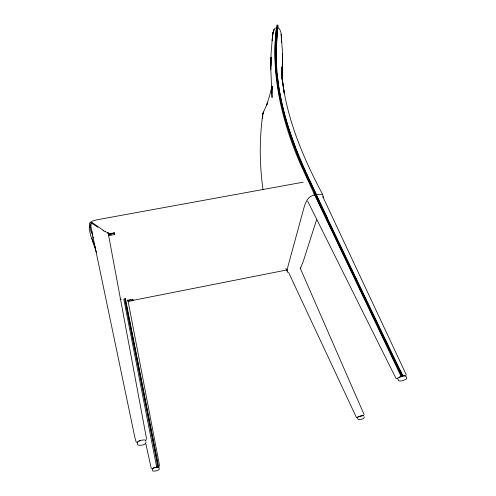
<?xml version="1.0" encoding="UTF-8"?>
<svg xmlns="http://www.w3.org/2000/svg" width="496" height="496" viewBox="0 0 496 496"><rect width="100%" height="100%" fill="white"/><g stroke="black" fill="none" stroke-linecap="round" stroke-linejoin="round"><path stroke-width="0.74" d="M271.808 86.329L271.746 93.093L271.975 86.223M271.851 86.323L272.062 97.588L270.816 69.769L271.064 53.58L272.682 33.902L274.034 29.593L275.323 27.894M278.771 28.105C282.15 32.004 281.226 37.529 281.573 42.253L281.164 34.255L282.59 53.438L281.97 78.666M282.59 53.438L282.317 69.843M270.816 69.769L271.058 57.207L270.897 65.925M281.97 77.109L282.075 72.602L282.187 79.248M108.934 235.637L114.768 234.509L114.086 232.754M271.907 86.267L271.721 90.111L272.044 86.31M146.667 439.481L108.14 232.891M262.793 113.702L262.434 118.284L262.899 113.342L263.68 112.003L262.793 113.702L267.766 102.356L266.389 105.834L269.75 95.269L271.634 87.37M276.886 25.091C268.919 83.867 288.963 141.713 314.985 193.552M272.186 40.449L272.521 36.822M272.657 35.377L272.794 33.926M272.211 40.374L272.533 37.343M272.701 35.824L273.104 32.029M90.886 227.875L90.576 226.281M323.082 197.662L323.268 196.416L322.71 194.81L321.222 194.258L316.126 194.717M127.881 301.518C133.567 301.103 135.594 298.245 128.117 300.297M364.281 416.938C364.696 419.256 359.972 419.56 358.18 419.467L357.176 417.359L359.358 416.367A3.218 0.459 -16.1 0 1 362.551 415.561L363.593 415.58L363.115 416.032M262.899 113.342C259.315 138.576 259.451 164.387 263.01 189.627M156.637 466.91L123.82 299.169M402.74 375.937L397.488 378.175L398.728 380.872C401.394 381.492 404.302 380.165 406.639 378.882L406.782 377.989L405.647 375.894L404.463 375.745A4.117 0.719 -16.9 0 0 403.279 375.931M145.991 440.491L145.626 441.13M316.529 219.945L303.434 260.822L300.322 268.553M146.091 442.079C145.998 445.296 140.194 445.619 137.745 445.048L137.113 442.209L138.911 441.049A4.166 0.701 -13.4 0 1 143.226 439.989L145.309 439.909L145.557 440.411M90.477 227.007L91.028 225.612M158.205 466.575L157.716 462.092L125.389 298.549M157.387 466.711L156.928 462.222L124.645 298.542M132.816 299.249L133.064 300.334M152.185 468.72L153.648 467.914A3.255 0.428 -13.8 0 1 157.015 467.071L158.881 467.04L159.284 469.315C157.703 470.785 154.802 471.436 152.7 470.971L152.47 468.819M91.884 223.051L90.979 223.894L90.787 226.461L92.12 232.45M156.668 467.046L152.973 468.218M315.964 194.668L315.964 193.347C297.476 155.632 281.207 115.965 277.146 73.786M401.245 376.514L401.847 376.34M91.543 221.359L96.255 219.92L303.217 182.175M313.466 193.992L314.135 193.62M90.57 222.791L91.041 222.568M357.765 417.049L363.072 415.567M399.119 377.245L400.433 376.737A4.117 0.719 -16.9 0 1 401.878 376.278M139.066 441.056L140.343 440.646M127.429 300.719L130.516 299.913M111.842 233.777L114.365 233.027L109.548 234.323M402.442 376.173L403.019 376.042M401.357 376.65L401.909 376.52M157.35 467.052L156.469 467.201L158.683 467.089A3.546 0.465 -13.8 0 1 158.565 467.282M131.477 300.663L286.948 269.942M108.636 234.509L111.681 233.951M120.131 299.156L121.247 299.324M403.651 375.912L405.406 375.968M114.347 232.996L109.126 233.579L107.378 232.934M156.916 467.127L157.418 467.158M314.414 193.663L401.611 376.197M357.139 417.533L357.486 417.582M106.981 232.512L108.81 233.033M356.531 417.731L289.044 273.445M396.713 378.789L396.019 378.386L393.929 374.3L307.656 201.134M288.846 272.763L287.779 272.378L287.221 271.343L287.816 266.898L303.037 211.116C304.773 204.78 306.671 196.342 314.352 195.095C315.716 194.773 312.759 192.144 312.982 191.171C308.754 182.094 304.519 173.017 300.378 163.903C281.728 121.39 270.487 73.135 276.483 27.323M397.358 378.473L397.718 378.609M137.361 442.147L137.745 442.314M137.113 442.209L137.51 442.389M105.226 231.533L106.398 232.184M103.05 230.497L105.295 231.787M136.251 442.271L134.788 437.069L91.772 231.217M103.435 230.38L91.438 222.053L90.408 222.196L89.454 223.485L89.299 229.276L90.756 235.823L96.466 252.52M97.954 227.304L91.444 223.033C88.3 225.934 91.016 231.75 92.746 235.054M92.498 236.914L93.608 237.869M114.768 234.509L114.309 233.473M151.305 468.639L145.905 443.963M322.586 194.376C303.211 157.976 286.793 119.269 282.081 77.946L284.326 93.694L282.658 81.741L281.604 69.328L281.895 73.997M400.402 370.741L402.727 375.863M356.388 278.926L402.783 375.739M356.605 279.44L315.555 193.316M327.211 218.011L316.38 194.971M322.747 196.565L406.41 375.088M310.595 182.751L311.544 184.785M305.021 170.841L316.107 194.575M301.295 162.713L305.474 171.734M315.165 193.527L402.169 375.708M300.13 267.958L364.145 414.662M285.832 268.255L287.023 271.014M314.687 194.928L401.066 376.278M301.469 162.942C282.478 120.106 270.996 71.102 277.475 25.048M295.666 148.521L288.48 128.235M296.459 150.598L298.04 154.752M92.058 238.452L95.424 247.733M277.748 27.392L276.198 50.152L276.359 62.267M284.475 114.471L288.269 127.509M315.506 193.328L315.648 193.886M284.301 113.72L281.275 100.986L279.006 88.517M125.104 298.456L158.1 465.887M127.85 299.826L159.662 466.24M278.87 87.786L277.239 74.871L276.26 61.144L276.129 48.844L277.816 25.11L278.157 28.198M277.531 25.569L277.642 26.604M281.988 75.528L282.174 78.585L281.92 66.799L282.181 79.825M273.966 29.754L272.682 33.902L273.966 29.754"/></g></svg>
